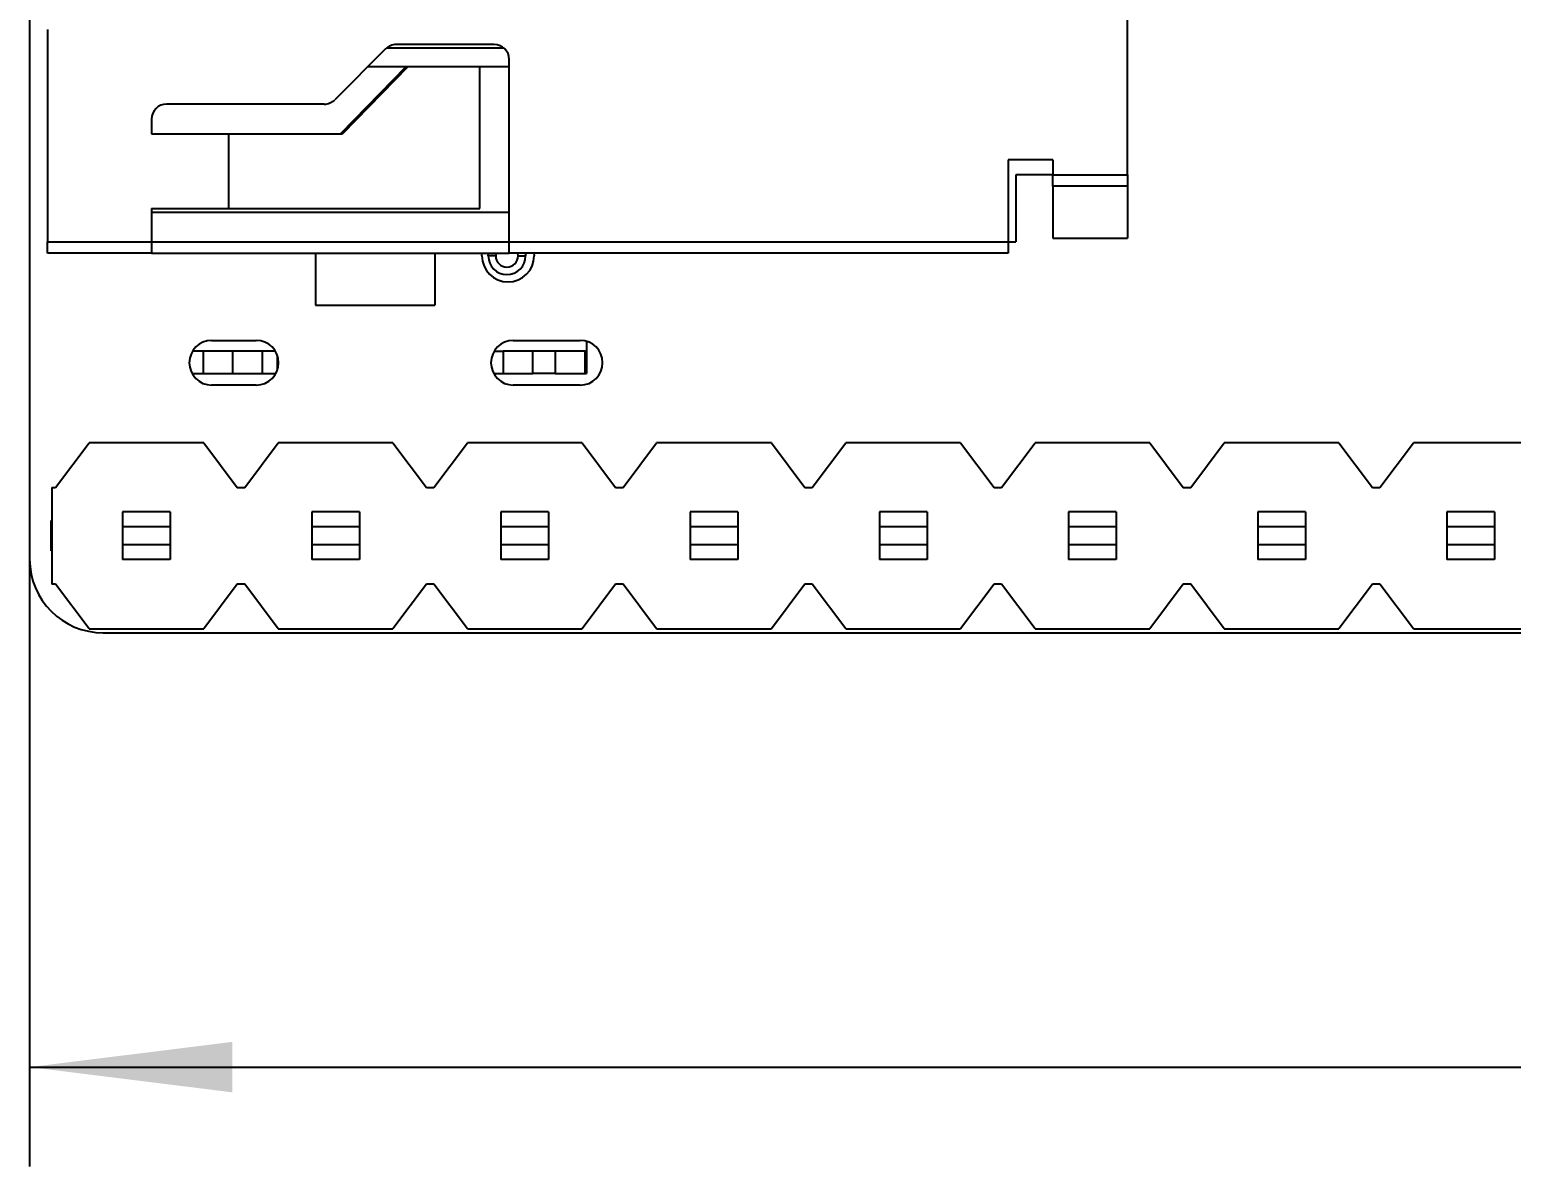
# Model space of a CAD drawing. Header units: millimetres. Extents: x 0 to 297, y 0 to 210.
# Drawn here: x 166.01 to 195.85, y 112.52 to 135.41 of the extents above; entities that cross this region are included whole.
import ezdxf

# ---------------------------------------------------------------- set-up
doc = ezdxf.new("R2010")
doc.units = ezdxf.units.MM
doc.layers.add('图框', color=7, linetype='Continuous')
doc.styles.add('SLDTEXTSTYLE0', font='TXT', dxfattribs={"width": 0.7})
doc.dimstyles.new('SLDDIMSTYLE2', dxfattribs={"dimtxt": 3.5, "dimasz": 4.08, "dimexe": 0, "dimexo": 0.0625, "dimgap": 0.875, "dimtad": 2, "dimlfac": 0.666667, "dimrnd": 1e-09, "dimzin": 12, "dimdsep": 46, "dimtxsty": 'SLDTEXTSTYLE0', "dimsah": 1, "dimcen": 0.09, "dimadec": 0, "dimazin": 3, "dimtfac": 1, "dimtofl": 0, "dimtmove": 0, "dimatfit": 3, "dimfxl": 0, "dimfrac": 2, "dimtolj": 1, "dimtzin": 12, "dimarcsym": 0})

# ---------------------------------------------------------------- blocks, each defined once
blk = doc.blocks.new('_D_8')
at = {"layer": '图框'}
for p, q in [((166.01, 124.745), (166.01, 112.516)), ((269.472, 124.745), (269.472, 112.516)), ((166.01, 114.516), (269.472, 114.516))]:
    blk.add_line(p, q, dxfattribs=at)
for points in [[(166.01, 114.516), (170.09, 114.008), (170.09, 115.024)], [(269.472, 114.516), (265.392, 115.024), (265.392, 114.008)]]:
    blk.add_solid(points, dxfattribs=at)
at = {"layer": '图框', "insert": (214.019, 119.028), "char_height": 3.5, "attachment_point": 1, "style": 'SLDTEXTSTYLE0'}
blk.add_mtext('68.97', dxfattribs=at)

msp = doc.modelspace()

# ---------------------------------------------------------------- linework, layer by layer
at = {"color": 7, "linetype": 'Continuous', "lineweight": 25}
for p, q in [((166.01, 163.745), (166.01, 124.745)), ((188.117, 132.488), (188.117, 152.813)), ((166.367, 135.413), (166.367, 131.138)), ((173.179, 135.026), (172.155, 134.001)), ((175.566, 135.038), (173.193, 135.038)), ((175.367, 135.113), (173.392, 135.113)), ((173.588, 134.663), (172.272, 133.313)), ((173.623, 134.663), (172.308, 133.313)), ((175.667, 134.663), (172.817, 134.663)), ((175.079, 131.813), (175.079, 134.663)), ((175.667, 131.138), (175.667, 134.813)), ((171.943, 133.913), (168.767, 133.913)), ((168.467, 133.613), (168.467, 133.313)), ((168.467, 133.313), (170.018, 133.313)), ((170.018, 131.813), (170.018, 133.313)), ((170.018, 133.313), (172.308, 133.313)), ((186.617, 132.788), (185.717, 132.788)), ((185.717, 132.788), (185.717, 131.138)), ((186.617, 132.788), (186.617, 132.488)), ((186.617, 132.488), (185.867, 132.488)), ((185.867, 132.488), (185.867, 131.138)), ((186.617, 132.488), (188.117, 132.488)), ((186.617, 132.263), (186.617, 132.488)), ((188.117, 132.488), (188.117, 132.263)), ((188.117, 132.263), (186.617, 132.263)), ((186.617, 132.263), (186.617, 131.213)), ((188.117, 132.263), (188.117, 131.213)), ((168.467, 131.813), (170.018, 131.813)), ((168.467, 131.813), (168.467, 131.138)), ((168.467, 131.738), (175.667, 131.738)), ((170.018, 131.813), (175.079, 131.813)), ((166.367, 131.138), (168.467, 131.138)), ((166.367, 130.913), (166.367, 131.138)), ((168.467, 131.138), (168.467, 130.913)), ((168.467, 131.138), (175.667, 131.138)), ((175.667, 131.138), (185.717, 131.138)), ((175.667, 130.913), (175.667, 131.138)), ((185.717, 131.138), (185.717, 130.913)), ((185.717, 131.138), (185.867, 131.138)), ((186.617, 131.213), (188.117, 131.213)), ((168.467, 130.913), (166.367, 130.913)), ((168.467, 130.913), (175.667, 130.913)), ((171.767, 130.913), (171.767, 129.863)), ((174.167, 130.913), (174.167, 129.863)), ((175.119, 130.856), (175.122, 130.913)), ((175.246, 130.855), (175.251, 130.913)), ((175.396, 130.855), (175.246, 130.855)), ((175.404, 130.913), (175.396, 130.855)), ((185.717, 130.913), (175.667, 130.913)), ((175.846, 130.855), (175.839, 130.913)), ((175.846, 130.855), (175.996, 130.855)), ((175.992, 130.913), (175.996, 130.855)), ((176.166, 130.913), (176.169, 130.856)), ((171.767, 129.863), (174.167, 129.863)), ((169.501, 128.935), (169.289, 128.935)), ((170.101, 128.935), (169.501, 128.935)), ((169.501, 128.935), (169.501, 128.485)), ((169.674, 129.153), (170.574, 129.153)), ((170.101, 128.485), (170.101, 128.935)), ((170.701, 128.935), (170.101, 128.935)), ((170.701, 128.485), (170.701, 128.935)), ((170.959, 128.935), (170.701, 128.935)), ((175.364, 128.935), (175.546, 128.935)), ((175.546, 128.935), (175.546, 128.485)), ((176.146, 128.935), (175.546, 128.935)), ((175.749, 129.153), (177.099, 129.153)), ((176.146, 128.485), (176.146, 128.935)), ((176.596, 128.935), (176.146, 128.935)), ((176.596, 128.935), (176.596, 128.485)), ((177.196, 128.935), (176.596, 128.935)), ((177.196, 128.935), (177.226, 128.935)), ((177.196, 128.485), (177.196, 128.935)), ((177.226, 129.135), (177.226, 128.935)), ((177.226, 128.935), (177.226, 128.485)), ((169.28, 128.485), (169.501, 128.485)), ((169.501, 128.485), (170.101, 128.485)), ((170.101, 128.485), (170.701, 128.485)), ((170.701, 128.485), (170.968, 128.485)), ((175.355, 128.485), (175.546, 128.485)), ((175.546, 128.485), (176.146, 128.485)), ((176.596, 128.485), (176.146, 128.485)), ((176.596, 128.485), (177.196, 128.485)), ((177.196, 128.485), (177.226, 128.485)), ((170.574, 128.253), (169.674, 128.253)), ((177.099, 128.253), (175.749, 128.253)), ((166.531, 126.193), (167.206, 127.093)), ((169.516, 127.093), (167.206, 127.093)), ((169.516, 127.093), (170.191, 126.193)), ((170.341, 126.193), (171.016, 127.093)), ((173.326, 127.093), (171.016, 127.093)), ((173.326, 127.093), (174.001, 126.193)), ((174.151, 126.193), (174.826, 127.093)), ((177.136, 127.093), (174.826, 127.093)), ((177.136, 127.093), (177.811, 126.193)), ((177.961, 126.193), (178.636, 127.093)), ((180.946, 127.093), (178.636, 127.093)), ((180.946, 127.093), (181.621, 126.193)), ((181.771, 126.193), (182.446, 127.093)), ((184.756, 127.093), (182.446, 127.093)), ((184.756, 127.093), (185.431, 126.193)), ((185.581, 126.193), (186.256, 127.093)), ((188.566, 127.093), (186.256, 127.093)), ((188.566, 127.093), (189.241, 126.193)), ((189.391, 126.193), (190.066, 127.093)), ((192.376, 127.093), (190.066, 127.093)), ((192.376, 127.093), (193.051, 126.193)), ((193.201, 126.193), (193.876, 127.093)), ((196.186, 127.093), (193.876, 127.093)), ((166.456, 126.193), (166.531, 126.193)), ((166.456, 126.193), (166.456, 124.243)), ((170.191, 126.193), (170.341, 126.193)), ((174.001, 126.193), (174.151, 126.193)), ((177.811, 126.193), (177.961, 126.193)), ((181.621, 126.193), (181.771, 126.193)), ((185.431, 126.193), (185.581, 126.193)), ((189.241, 126.193), (189.391, 126.193)), ((193.051, 126.193), (193.201, 126.193)), ((168.841, 125.698), (167.881, 125.698)), ((167.881, 125.698), (167.881, 125.398)), ((168.841, 125.698), (168.841, 125.398)), ((172.651, 125.698), (171.691, 125.698)), ((171.691, 125.698), (171.691, 125.398)), ((172.651, 125.698), (172.651, 125.398)), ((176.461, 125.698), (175.501, 125.698)), ((175.501, 125.698), (175.501, 125.398)), ((176.461, 125.698), (176.461, 125.398)), ((180.271, 125.698), (179.311, 125.698)), ((179.311, 125.698), (179.311, 125.398)), ((180.271, 125.698), (180.271, 125.398)), ((184.081, 125.698), (183.121, 125.698)), ((183.121, 125.698), (183.121, 125.398)), ((184.081, 125.698), (184.081, 125.398)), ((187.891, 125.698), (186.931, 125.698)), ((186.931, 125.698), (186.931, 125.398)), ((187.891, 125.698), (187.891, 125.398)), ((191.701, 125.698), (190.741, 125.698)), ((190.741, 125.698), (190.741, 125.398)), ((191.701, 125.698), (191.701, 125.398)), ((195.511, 125.698), (194.551, 125.698)), ((194.551, 125.698), (194.551, 125.398)), ((195.511, 125.698), (195.511, 125.398)), ((166.441, 125.526), (166.456, 125.526)), ((166.441, 125.437), (166.456, 125.437)), ((166.441, 125.375), (166.456, 125.375)), ((168.841, 125.398), (167.881, 125.398)), ((167.881, 125.398), (167.881, 125.038)), ((168.841, 125.398), (168.841, 125.038)), ((172.651, 125.398), (171.691, 125.398)), ((171.691, 125.398), (171.691, 125.038)), ((172.651, 125.398), (172.651, 125.038)), ((176.461, 125.398), (175.501, 125.398)), ((175.501, 125.398), (175.501, 125.038)), ((176.461, 125.398), (176.461, 125.038)), ((180.271, 125.398), (179.311, 125.398)), ((179.311, 125.398), (179.311, 125.038)), ((180.271, 125.398), (180.271, 125.038)), ((184.081, 125.398), (183.121, 125.398)), ((183.121, 125.398), (183.121, 125.038)), ((184.081, 125.398), (184.081, 125.038)), ((187.891, 125.398), (186.931, 125.398)), ((186.931, 125.398), (186.931, 125.038)), ((187.891, 125.398), (187.891, 125.038)), ((191.701, 125.398), (190.741, 125.398)), ((190.741, 125.398), (190.741, 125.038)), ((191.701, 125.398), (191.701, 125.038)), ((195.511, 125.398), (194.551, 125.398)), ((194.551, 125.398), (194.551, 125.038)), ((195.511, 125.398), (195.511, 125.038)), ((166.441, 125.233), (166.456, 125.233)), ((166.441, 125.085), (166.456, 125.085)), ((168.841, 125.038), (167.881, 125.038)), ((167.881, 125.038), (167.881, 124.738)), ((168.841, 125.038), (168.841, 124.738)), ((172.651, 125.038), (171.691, 125.038)), ((171.691, 125.038), (171.691, 124.738)), ((172.651, 125.038), (172.651, 124.738)), ((176.461, 125.038), (175.501, 125.038)), ((175.501, 125.038), (175.501, 124.738)), ((176.461, 125.038), (176.461, 124.738)), ((180.271, 125.038), (179.311, 125.038)), ((179.311, 125.038), (179.311, 124.738)), ((180.271, 125.038), (180.271, 124.738)), ((184.081, 125.038), (183.121, 125.038)), ((183.121, 125.038), (183.121, 124.738)), ((184.081, 125.038), (184.081, 124.738)), ((187.891, 125.038), (186.931, 125.038)), ((186.931, 125.038), (186.931, 124.738)), ((187.891, 125.038), (187.891, 124.738)), ((191.701, 125.038), (190.741, 125.038)), ((190.741, 125.038), (190.741, 124.738)), ((191.701, 125.038), (191.701, 124.738)), ((195.511, 125.038), (194.551, 125.038)), ((194.551, 125.038), (194.551, 124.738)), ((195.511, 125.038), (195.511, 124.738)), ((166.441, 125.022), (166.456, 125.022)), ((166.441, 124.968), (166.456, 124.968)), ((166.441, 124.917), (166.456, 124.917)), ((168.841, 124.738), (167.881, 124.738)), ((172.651, 124.738), (171.691, 124.738)), ((176.461, 124.738), (175.501, 124.738)), ((180.271, 124.738), (179.311, 124.738)), ((184.081, 124.738), (183.121, 124.738)), ((187.891, 124.738), (186.931, 124.738)), ((191.701, 124.738), (190.741, 124.738)), ((195.511, 124.738), (194.551, 124.738)), ((166.531, 124.243), (166.456, 124.243)), ((167.206, 123.343), (166.531, 124.243)), ((170.191, 124.243), (169.516, 123.343)), ((170.341, 124.243), (170.191, 124.243)), ((171.016, 123.343), (170.341, 124.243)), ((174.001, 124.243), (173.326, 123.343)), ((174.151, 124.243), (174.001, 124.243)), ((174.826, 123.343), (174.151, 124.243)), ((177.811, 124.243), (177.136, 123.343)), ((177.961, 124.243), (177.811, 124.243)), ((178.636, 123.343), (177.961, 124.243)), ((181.621, 124.243), (180.946, 123.343)), ((181.771, 124.243), (181.621, 124.243)), ((182.446, 123.343), (181.771, 124.243)), ((185.431, 124.243), (184.756, 123.343)), ((185.581, 124.243), (185.431, 124.243)), ((186.256, 123.343), (185.581, 124.243)), ((189.241, 124.243), (188.566, 123.343)), ((189.391, 124.243), (189.241, 124.243)), ((190.066, 123.343), (189.391, 124.243)), ((193.051, 124.243), (192.376, 123.343)), ((193.201, 124.243), (193.051, 124.243)), ((193.876, 123.343), (193.201, 124.243)), ((167.206, 123.343), (169.516, 123.343)), ((167.491, 123.264), (267.991, 123.264)), ((171.016, 123.343), (173.326, 123.343)), ((174.826, 123.343), (177.136, 123.343)), ((178.636, 123.343), (180.946, 123.343)), ((182.446, 123.343), (184.756, 123.343)), ((186.256, 123.343), (188.566, 123.343)), ((190.066, 123.343), (192.376, 123.343)), ((193.876, 123.343), (196.186, 123.343))]:
    msp.add_line(p, q, dxfattribs=at)
at = {"color": 8, "linetype": 'Continuous', "lineweight": 25}
msp.add_line((171.001, 128.562), (171.001, 128.843), dxfattribs=at)
at = {"color": 7, "linetype": 'Continuous', "lineweight": 25}
for centre, radius, start, end in [((173.392, 134.813), 0.3, 90, 135), ((175.367, 134.813), 0.3, 0, 90), ((171.943, 134.213), 0.3, 270, 315), ((168.767, 133.613), 0.3, 90, 180), ((175.644, 130.856), 0.525, 180, 0), ((175.621, 130.855), 0.375, 180, 270), ((175.621, 130.855), 0.225, 180, 0), ((175.621, 130.855), 0.375, 270, 0), ((169.674, 128.703), 0.45, 90, 270), ((170.574, 128.703), 0.45, 270, 90), ((175.749, 128.703), 0.45, 90, 270), ((177.099, 128.703), 0.45, 270, 90), ((167.491, 124.745), 1.481, 180, 270)]:
    msp.add_arc(centre, radius, start, end, dxfattribs=at)
for points in [[(166.441, 125.437), (166.441, 125.49), (166.441, 125.526), (166.441, 125.526)], [(166.441, 125.375), (166.441, 125.406), (166.441, 125.427), (166.441, 125.437)], [(166.441, 125.233), (166.441, 125.285), (166.441, 125.336), (166.441, 125.375)], [(166.441, 125.085), (166.441, 125.124), (166.441, 125.177), (166.441, 125.233)], [(166.441, 125.022), (166.441, 125.022), (166.441, 125.044), (166.441, 125.085)], [(166.441, 124.968), (166.441, 124.983), (166.441, 125.003), (166.441, 125.025)], [(166.441, 124.917), (166.441, 124.917), (166.441, 124.935), (166.441, 124.968)]]:
    msp.add_open_spline(points, degree=3, dxfattribs=at)

# ---------------------------------------------------------------- dimensions: what is measured, and where the dimension line sits
at = {"layer": '图框'}
dim = msp.add_linear_dim(base=(269.472, 114.516), p1=(166.01, 124.745), p2=(269.472, 124.745), dimstyle='SLDDIMSTYLE2', dxfattribs=at)
dim.commit()
dim.dimension.update_dxf_attribs({"geometry": '_D_8', "text_midpoint": (217.847, 114.516), "dimtype": 160})

doc.saveas('drawing.dxf')
